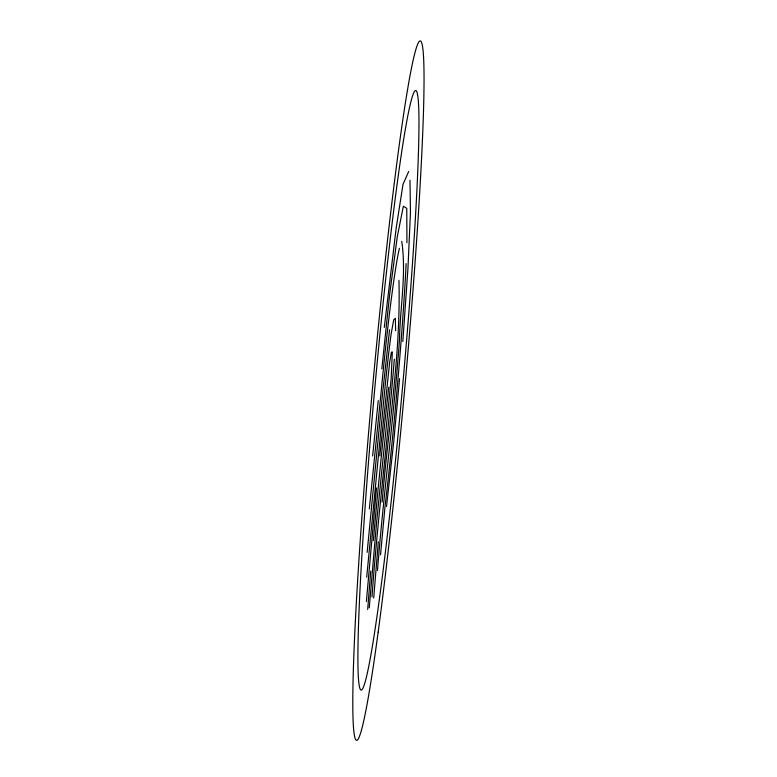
<?xml version="1.0" encoding="UTF-8"?>
<svg xmlns="http://www.w3.org/2000/svg" width="777" height="777" viewBox="0 0 777 777"><rect width="100%" height="100%" fill="white"/><g stroke="black" fill="none" stroke-linecap="round" stroke-linejoin="round"><path stroke-width="1.17" d="M402.816 341.53L407.954 268.502L410.46 212.082L409.984 180.254M367.676 609.411L370.726 571.173M369.26 607.818L376.622 521.95L391.161 378.855L392.317 351.913L391.453 352.166L389.646 362.403L379.788 455.944M373.708 597.989L378.302 541.783M366.385 601.495L376.515 487.927M371.998 596.853C377.603 517.453 387.995 438.5 394.327 359.168M377.476 570.541C383.498 493.395 393.988 416.686 399.495 339.491C400.116 306.886 406.546 273.766 401.719 241.307M366.695 577.233L384.411 393.648A113.753 5.206 -84.8 0 1 390.938 335.208L393.667 319.891L395.338 318.269L395.639 330.652M380.536 554.778L385.023 506.575A203.865 9.324 -84.8 0 0 406.138 263.597M399.582 378.652L393.686 442.074L386.528 506.517M367.142 552.398L382.653 392.764L389.559 329.759M382.129 502.107C388.189 428.282 400.922 354.506 398.941 280.312M369.328 508.925L381.021 393.22A162.616 7.44 -84.8 0 1 399.427 248.271M372.63 455.982L378.253 400.631M381.828 368.822L389.656 294.376L397.29 236.723L403.36 206.216L406.779 208.353L406.925 242.725M384.294 327.379L396.183 228.049L403.01 184.353L408.663 171.523M373.329 540.685A315.647 14.433 -84.8 0 1 388.743 387.257M378.156 632.08A351.107 16.055 -84.8 0 0 422.941 49.427A351.107 16.055 -84.8 0 0 364.403 484.003A351.107 16.055 -84.8 0 0 378.156 632.08M379.632 597.28A300.942 13.763 -84.8 0 0 418.026 97.863A300.942 13.763 -84.8 0 0 367.842 470.357A300.942 13.763 -84.8 0 0 379.632 597.28"/></g></svg>
